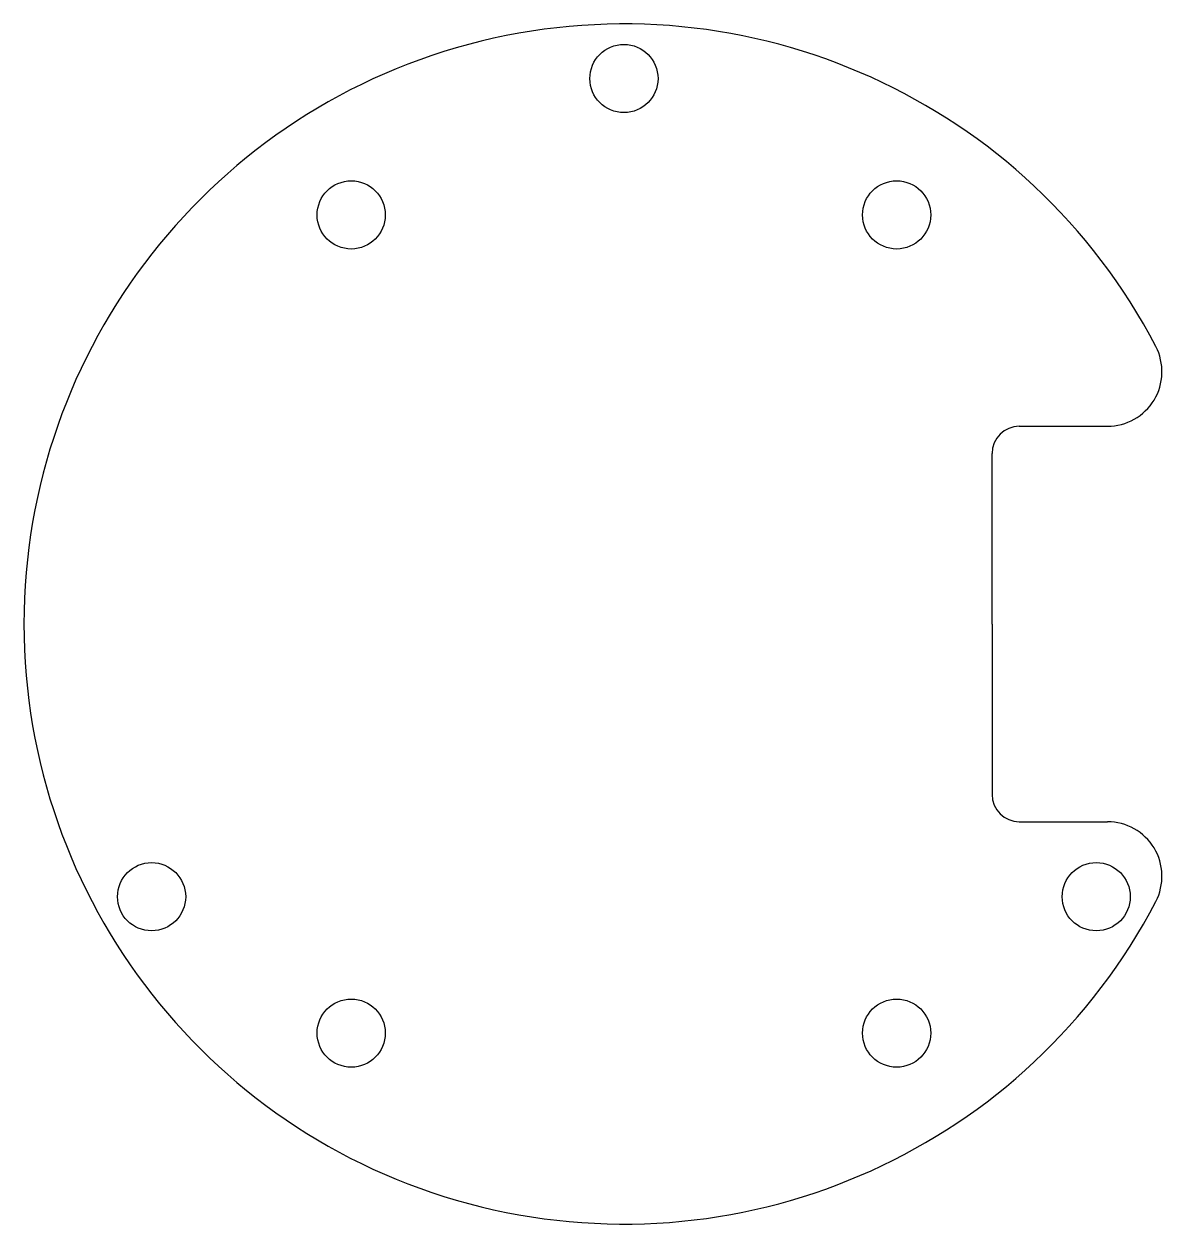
# Model space of a CAD drawing. Header units: millimetres. Extents: x -22 to 19.7, y -22 to 22.
import ezdxf

# ---------------------------------------------------------------- set-up
doc = ezdxf.new("R2010")
doc.units = ezdxf.units.MM
doc.layers.get('0').update_dxf_attribs({"linetype": 'CONTINUOUS'})

msp = doc.modelspace()

# ---------------------------------------------------------------- linework, layer by layer
for p, q in [((14.5, 7.25), (17.732, 7.25)), ((13.5, 0), (13.5, 6.25)), ((13.5, 0), (13.5, -6.25)), ((14.5, -7.25), (17.732, -7.25))]:
    msp.add_line(p, q)
for centre in [(0, 20), (-10, 15), (10, 15), (-17.321, -10), (17.321, -10), (-10, -15), (10, -15)]:
    msp.add_circle(centre, 1.25)
for centre, radius, start, end in [((0, 0), 22, 27.5485, 332.4515), ((17.732, 9.25), 2, -90, 27.5485), ((14.5, 6.25), 1, 90, 180), ((14.5, -6.25), 1, 180, 270), ((17.732, -9.25), 2, -27.5485, 90)]:
    msp.add_arc(centre, radius, start, end)

doc.saveas('drawing.dxf')
